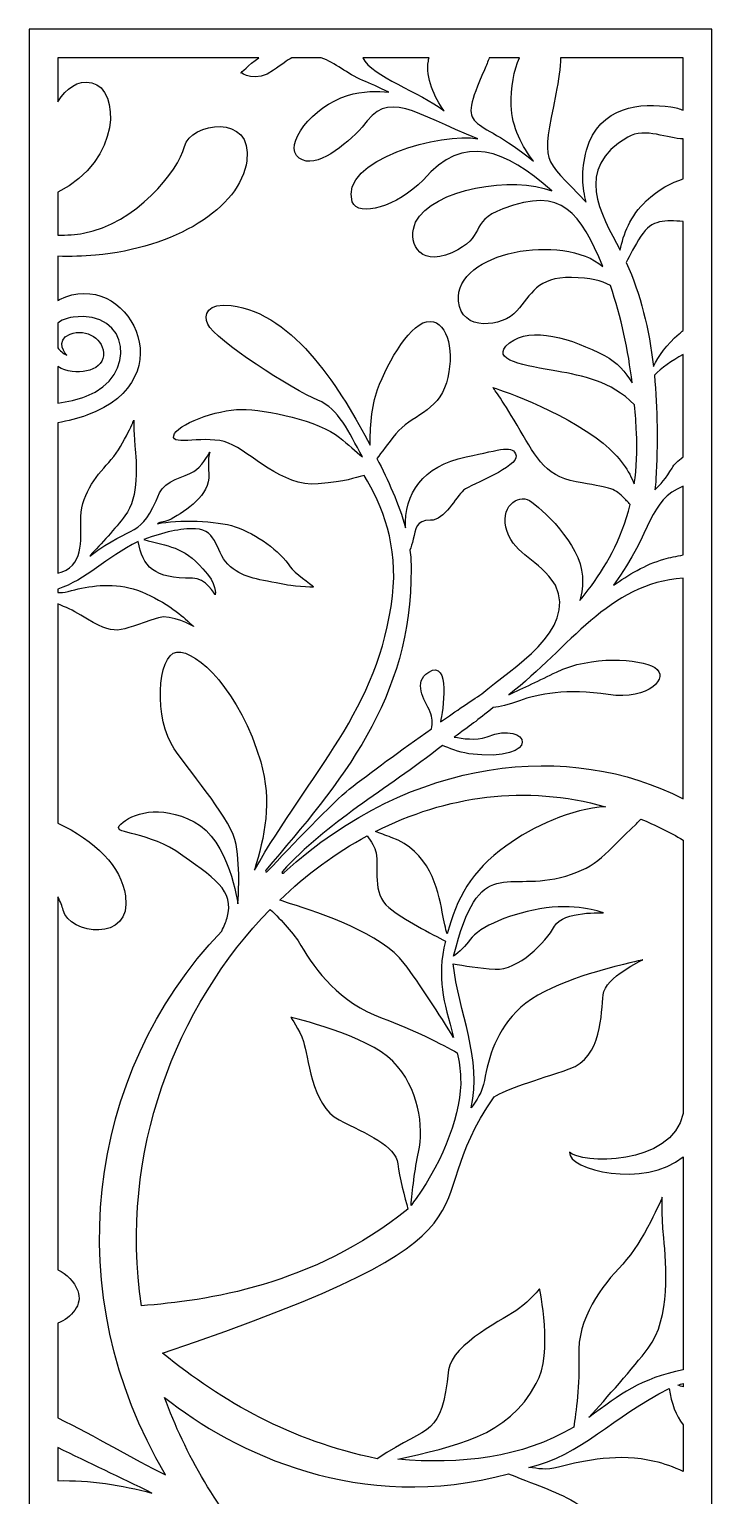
# Model space of a CAD drawing. Header units: centimetres. Extents: x -9.6 to 8.2, y -14.2 to 13.8.
# Drawn here: x -9.57 to -1.57, y -3.41 to 13.78 of the extents above; entities that cross this region are included whole.
import ezdxf

# ---------------------------------------------------------------- set-up
doc = ezdxf.new("R2010")
doc.units = ezdxf.units.CM
doc.header["$MEASUREMENT"] = 0
doc.layers.add('layer 1', color=7, linetype='Continuous')

msp = doc.modelspace()

# ---------------------------------------------------------------- linework, layer by layer
at = {"layer": 'layer 1', "color": 141}
for points, knots in [([(-1.90084, -14.2319), (-1.90084, -14.2319), (-3.33062, -14.2319), (-3.33062, -14.2319), (-3.33062, -14.2319), (-3.33062, -14.2319), (-4.03589, -14.2319), (-4.03589, -14.2319), (-4.03589, -14.2319), (-4.03589, -14.2319), (-5.07765, -14.2319), (-5.07765, -14.2319), (-5.07765, -14.2319), (-5.07765, -14.2319), (-5.69655, -14.2319), (-5.69655, -14.2319), (-5.69655, -14.2319), (-5.69655, -14.2319), (-6.53005, -14.2319), (-6.53005, -14.2319), (-6.53005, -14.2319), (-6.53005, -14.2319), (-7.18545, -14.2319), (-7.18545, -14.2319), (-7.18545, -14.2319), (-7.18545, -14.2319), (-7.65555, -14.2319), (-7.65555, -14.2319), (-7.65555, -14.2319), (-7.65555, -14.2319), (-7.85563, -14.2319), (-7.85563, -14.2319), (-7.85563, -14.2319), (-7.85563, -14.2319), (-7.86217, -14.2319), (-7.86217, -14.2319), (-7.86217, -14.2319), (-7.86217, -14.2319), (-8.09122, -14.2319), (-8.09122, -14.2319), (-8.09122, -14.2319), (-8.09122, -14.2319), (-8.80188, -14.2319), (-8.80188, -14.2319), (-8.80188, -14.2319), (-8.80188, -14.2319), (-9.13634, -14.2319), (-9.13634, -14.2319), (-9.13634, -14.2319), (-9.13634, -14.2319), (-9.23784, -14.2319), (-9.23784, -14.2319), (-9.23784, -14.2319), (-9.23784, -14.2319), (-9.57134, -14.2319), (-9.57134, -14.2319), (-9.57134, -14.2319), (-9.57134, -14.2319), (-9.57134, -13.8984), (-9.57134, -13.8984), (-9.57134, -13.8984), (-9.57134, -13.8984), (-9.57134, -10.83487), (-9.57134, -10.83487), (-9.57134, -10.83487), (-9.57134, -10.83487), (-9.57134, -10.64066), (-9.57134, -10.64066), (-9.57134, -10.64066), (-9.57134, -10.64066), (-9.57134, -8.43254), (-9.57134, -8.43254), (-9.57134, -8.43254), (-9.57134, -8.43254), (-9.57134, -8.08203), (-9.57134, -8.08203), (-9.57134, -8.08203), (-9.57134, -8.08203), (-9.57134, -3.48211), (-9.57134, -3.48211), (-9.57134, -3.48211), (-9.57134, -3.48211), (-9.57134, -3.26846), (-9.57134, -3.26846), (-9.57134, -3.26846), (-9.57134, -3.26846), (-9.57134, -2.68354), (-9.57134, -2.68354), (-9.57134, -2.68354), (-9.57134, -2.68354), (-9.57134, -2.3247), (-9.57134, -2.3247), (-9.57134, -2.3247), (-9.57134, -2.3247), (-9.57134, -1.31411), (-9.57134, -1.31411), (-9.57134, -1.31411), (-9.57134, -1.31411), (-9.57134, -1.06151), (-9.57134, -1.06151), (-9.57134, -1.06151), (-9.57134, -1.06151), (-9.57134, -0.79904), (-9.57134, -0.79904), (-9.57134, -0.79904), (-9.57134, -0.79904), (-9.57134, -0.70461), (-9.57134, -0.70461), (-9.57134, -0.70461), (-9.57134, -0.70461), (-9.57134, 0.67435), (-9.57134, 0.67435), (-9.57134, 0.67435), (-9.57134, 0.67435), (-9.57134, 1.48186), (-9.57134, 1.48186), (-9.57134, 1.48186), (-9.57134, 1.48186), (-9.57134, 4.03607), (-9.57134, 4.03607), (-9.57134, 4.03607), (-9.57134, 4.03607), (-9.57134, 4.60374), (-9.57134, 4.60374), (-9.57134, 4.60374), (-9.57134, 4.60374), (-9.57134, 9.1369), (-9.57134, 9.1369), (-9.57134, 9.1369), (-9.57134, 9.1369), (-9.57134, 9.38782), (-9.57134, 9.38782), (-9.57134, 9.38782), (-9.57134, 9.38782), (-9.57134, 11.15094), (-9.57134, 11.15094), (-9.57134, 11.15094), (-9.57134, 11.15094), (-9.57134, 11.39684), (-9.57134, 11.39684), (-9.57134, 11.39684), (-9.57134, 11.39684), (-9.57134, 11.75425), (-9.57134, 11.75425), (-9.57134, 11.75425), (-9.57134, 11.75425), (-9.57134, 12.2984), (-9.57134, 12.2984), (-9.57134, 12.2984), (-9.57134, 12.2984), (-9.57134, 13.44862), (-9.57134, 13.44862), (-9.57134, 13.44862), (-9.57134, 13.44862), (-9.57134, 13.78212), (-9.57134, 13.78212), (-9.57134, 13.78212), (-9.57134, 13.78212), (-9.23784, 13.78212), (-9.23784, 13.78212), (-9.23784, 13.78212), (-9.23784, 13.78212), (-6.34884, 13.78212), (-6.34884, 13.78212), (-6.34884, 13.78212), (-6.34884, 13.78212), (-6.12697, 13.78212), (-6.12697, 13.78212), (-6.12697, 13.78212), (-6.12697, 13.78212), (-5.8353, 13.78212), (-5.8353, 13.78212), (-5.8353, 13.78212), (-5.8353, 13.78212), (-5.48573, 13.78212), (-5.48573, 13.78212), (-5.48573, 13.78212), (-5.48573, 13.78212), (-4.65006, 13.78212), (-4.65006, 13.78212), (-4.65006, 13.78212), (-4.65006, 13.78212), (-4.1816, 13.78212), (-4.1816, 13.78212), (-4.1816, 13.78212), (-4.1816, 13.78212), (-1.90084, 13.78212), (-1.90084, 13.78212), (-1.90084, 13.78212), (-1.90084, 13.78212), (-1.56733, 13.78212), (-1.56733, 13.78212), (-1.56733, 13.78212), (-1.56733, 13.78212), (-1.56733, 13.44862), (-1.56733, 13.44862), (-1.56733, 13.44862), (-1.56733, 13.44862), (-1.56733, 12.06959), (-1.56733, 12.06959), (-1.56733, 12.06959), (-1.56733, 12.06959), (-1.56733, 11.53137), (-1.56733, 11.53137), (-1.56733, 11.53137), (-1.56733, 11.53137), (-1.56733, 10.4817), (-1.56733, 10.4817), (-1.56733, 10.4817), (-1.56733, 10.4817), (-1.56733, 10.12534), (-1.56733, 10.12534), (-1.56733, 10.12534), (-1.56733, 10.12534), (-1.56733, 8.94066), (-1.56733, 8.94066), (-1.56733, 8.94066), (-1.56733, 8.94066), (-1.56733, 8.49575), (-1.56733, 8.49575), (-1.56733, 8.49575), (-1.56733, 8.49575), (-1.56733, 7.65023), (-1.56733, 7.65023), (-1.56733, 7.65023), (-1.56733, 7.65023), (-1.56733, 7.33669), (-1.56733, 7.33669), (-1.56733, 7.33669), (-1.56733, 7.33669), (-1.56733, 4.56265), (-1.56733, 4.56265), (-1.56733, 4.56265), (-1.56733, 4.56265), (-1.56733, 4.06124), (-1.56733, 4.06124), (-1.56733, 4.06124), (-1.56733, 4.06124), (-1.56733, 0.97948), (-1.56733, 0.97948), (-1.56733, 0.97948), (-1.56733, 0.97948), (-1.56733, 0.56121), (-1.56733, 0.56121), (-1.56733, 0.56121), (-1.56733, 0.56121), (-1.56733, 0.11327), (-1.56733, 0.11327), (-1.56733, 0.11327), (-1.56733, 0.11327), (-1.56733, 0.08771), (-1.56733, 0.08771), (-1.56733, 0.08771), (-1.56733, 0.08771), (-1.56733, -1.12193), (-1.56733, -1.12193), (-1.56733, -1.12193), (-1.56733, -1.12193), (-1.56733, -1.80393), (-1.56733, -1.80393), (-1.56733, -1.80393), (-1.56733, -1.80393), (-1.56733, -1.87077), (-1.56733, -1.87077), (-1.56733, -1.87077), (-1.56733, -1.87077), (-1.56733, -1.9929), (-1.56733, -1.9929), (-1.56733, -1.9929), (-1.56733, -1.9929), (-1.56733, -2.18928), (-1.56733, -2.18928), (-1.56733, -2.18928), (-1.56733, -2.18928), (-1.56733, -2.78283), (-1.56733, -2.78283), (-1.56733, -2.78283), (-1.56733, -2.78283), (-1.56733, -3.31091), (-1.56733, -3.31091), (-1.56733, -3.31091), (-1.56733, -3.31091), (-1.56733, -3.55031), (-1.56733, -3.55031), (-1.56733, -3.55031), (-1.56733, -3.55031), (-1.56733, -4.40504), (-1.56733, -4.40504), (-1.56733, -4.40504), (-1.56733, -4.40504), (-1.56733, -4.93234), (-1.56733, -4.93234), (-1.56733, -4.93234), (-1.56733, -4.93234), (-1.56733, -7.33725), (-1.56733, -7.33725), (-1.56733, -7.33725), (-1.56733, -7.33725), (-1.56733, -8.24657), (-1.56733, -8.24657), (-1.56733, -8.24657), (-1.56733, -8.24657), (-1.56733, -13.8984), (-1.56733, -13.8984), (-1.56733, -13.8984), (-1.56733, -13.8984), (-1.56733, -13.95621), (-1.56733, -13.95621), (-1.56733, -13.95621), (-1.56733, -13.95621), (-1.56733, -14.16252), (-1.56733, -14.16252), (-1.56733, -14.16252), (-1.56733, -14.16252), (-1.56733, -14.2319), (-1.56733, -14.2319), (-1.56733, -14.2319), (-1.56733, -14.2319), (-1.90084, -14.2319), (-1.90084, -14.2319)], [0, 0, 0, 0, 0.01234568, 0.01234568, 0.01234568, 0.01234568, 0.02469136, 0.02469136, 0.02469136, 0.02469136, 0.03703704, 0.03703704, 0.03703704, 0.03703704, 0.04938272, 0.04938272, 0.04938272, 0.04938272, 0.0617284, 0.0617284, 0.0617284, 0.0617284, 0.07407407, 0.07407407, 0.07407407, 0.07407407, 0.08641975, 0.08641975, 0.08641975, 0.08641975, 0.09876543, 0.09876543, 0.09876543, 0.09876543, 0.11111111, 0.11111111, 0.11111111, 0.11111111, 0.12345679, 0.12345679, 0.12345679, 0.12345679, 0.13580247, 0.13580247, 0.13580247, 0.13580247, 0.14814815, 0.14814815, 0.14814815, 0.14814815, 0.16049383, 0.16049383, 0.16049383, 0.16049383, 0.17283951, 0.17283951, 0.17283951, 0.17283951, 0.18518519, 0.18518519, 0.18518519, 0.18518519, 0.19753086, 0.19753086, 0.19753086, 0.19753086, 0.20987654, 0.20987654, 0.20987654, 0.20987654, 0.22222222, 0.22222222, 0.22222222, 0.22222222, 0.2345679, 0.2345679, 0.2345679, 0.2345679, 0.24691358, 0.24691358, 0.24691358, 0.24691358, 0.25925926, 0.25925926, 0.25925926, 0.25925926, 0.27160494, 0.27160494, 0.27160494, 0.27160494, 0.28395062, 0.28395062, 0.28395062, 0.28395062, 0.2962963, 0.2962963, 0.2962963, 0.2962963, 0.30864198, 0.30864198, 0.30864198, 0.30864198, 0.32098765, 0.32098765, 0.32098765, 0.32098765, 0.33333333, 0.33333333, 0.33333333, 0.33333333, 0.34567901, 0.34567901, 0.34567901, 0.34567901, 0.35802469, 0.35802469, 0.35802469, 0.35802469, 0.37037037, 0.37037037, 0.37037037, 0.37037037, 0.38271605, 0.38271605, 0.38271605, 0.38271605, 0.39506173, 0.39506173, 0.39506173, 0.39506173, 0.40740741, 0.40740741, 0.40740741, 0.40740741, 0.41975309, 0.41975309, 0.41975309, 0.41975309, 0.43209877, 0.43209877, 0.43209877, 0.43209877, 0.44444444, 0.44444444, 0.44444444, 0.44444444, 0.45679012, 0.45679012, 0.45679012, 0.45679012, 0.4691358, 0.4691358, 0.4691358, 0.4691358, 0.48148148, 0.48148148, 0.48148148, 0.48148148, 0.49382716, 0.49382716, 0.49382716, 0.49382716, 0.50617284, 0.50617284, 0.50617284, 0.50617284, 0.51851852, 0.51851852, 0.51851852, 0.51851852, 0.5308642, 0.5308642, 0.5308642, 0.5308642, 0.54320988, 0.54320988, 0.54320988, 0.54320988, 0.55555556, 0.55555556, 0.55555556, 0.55555556, 0.56790123, 0.56790123, 0.56790123, 0.56790123, 0.58024691, 0.58024691, 0.58024691, 0.58024691, 0.59259259, 0.59259259, 0.59259259, 0.59259259, 0.60493827, 0.60493827, 0.60493827, 0.60493827, 0.61728395, 0.61728395, 0.61728395, 0.61728395, 0.62962963, 0.62962963, 0.62962963, 0.62962963, 0.64197531, 0.64197531, 0.64197531, 0.64197531, 0.65432099, 0.65432099, 0.65432099, 0.65432099, 0.66666667, 0.66666667, 0.66666667, 0.66666667, 0.67901235, 0.67901235, 0.67901235, 0.67901235, 0.69135802, 0.69135802, 0.69135802, 0.69135802, 0.7037037, 0.7037037, 0.7037037, 0.7037037, 0.71604938, 0.71604938, 0.71604938, 0.71604938, 0.72839506, 0.72839506, 0.72839506, 0.72839506, 0.74074074, 0.74074074, 0.74074074, 0.74074074, 0.75308642, 0.75308642, 0.75308642, 0.75308642, 0.7654321, 0.7654321, 0.7654321, 0.7654321, 0.77777778, 0.77777778, 0.77777778, 0.77777778, 0.79012346, 0.79012346, 0.79012346, 0.79012346, 0.80246914, 0.80246914, 0.80246914, 0.80246914, 0.81481481, 0.81481481, 0.81481481, 0.81481481, 0.82716049, 0.82716049, 0.82716049, 0.82716049, 0.83950617, 0.83950617, 0.83950617, 0.83950617, 0.85185185, 0.85185185, 0.85185185, 0.85185185, 0.86419753, 0.86419753, 0.86419753, 0.86419753, 0.87654321, 0.87654321, 0.87654321, 0.87654321, 0.88888889, 0.88888889, 0.88888889, 0.88888889, 0.90123457, 0.90123457, 0.90123457, 0.90123457, 0.91358025, 0.91358025, 0.91358025, 0.91358025, 0.92592593, 0.92592593, 0.92592593, 0.92592593, 0.9382716, 0.9382716, 0.9382716, 0.9382716, 0.95061728, 0.95061728, 0.95061728, 0.95061728, 0.96296296, 0.96296296, 0.96296296, 0.96296296, 0.97530864, 0.97530864, 0.97530864, 0.97530864, 1, 1, 1, 1]), ([(-6.87906, 13.44862), (-7.00149, 13.35967), (-7.08839, 13.27203), (-7.08839, 13.27203), (-7.08839, 13.27203), (-7.08839, 13.27203), (-6.91349, 13.15061), (-6.70675, 13.30171), (-6.70675, 13.30171), (-6.61013, 13.37228), (-6.54639, 13.41945), (-6.49266, 13.44862), (-6.49266, 13.44862), (-6.49266, 13.44862), (-6.14737, 13.44862), (-6.14737, 13.44862), (-6.14737, 13.44862), (-5.98085, 13.38641), (-5.8464, 13.26422), (-5.65914, 13.18275), (-5.65914, 13.18275), (-5.57764, 13.14729), (-5.47267, 13.10071), (-5.35327, 13.04566), (-5.35327, 13.04566), (-5.48583, 13.06167), (-5.65652, 13.06119), (-5.83986, 13.00563), (-5.83986, 13.00563), (-6.24697, 12.88251), (-6.60642, 12.42082), (-6.40556, 12.27326), (-6.40556, 12.27326), (-6.20472, 12.12567), (-5.86323, 12.4335), (-5.66534, 12.63299), (-5.66534, 12.63299), (-5.36164, 13.09414), (-5.06407, 12.79444), (-4.30883, 12.49867), (-4.30883, 12.49867), (-4.72016, 12.57452), (-5.94498, 12.25995), (-5.78258, 11.75744), (-5.78258, 11.75744), (-5.71692, 11.57286), (-5.25077, 11.70342), (-4.95253, 12.01446), (-4.95253, 12.01446), (-4.46952, 12.5713), (-3.99333, 12.37436), (-3.44187, 11.88644), (-3.44187, 11.88644), (-3.88942, 12.06978), (-4.8466, 11.91433), (-5.03959, 11.51916), (-5.03959, 11.51916), (-5.13534, 11.32349), (-5.03009, 10.98022), (-4.61607, 11.1628), (-4.61607, 11.1628), (-4.20203, 11.34512), (-4.42888, 11.51858), (-4.01764, 11.6773), (-4.01764, 11.6773), (-3.31374, 11.94924), (-3.10967, 11.61994), (-2.8434, 11.00279), (-2.8434, 11.00279), (-3.31136, 11.39646), (-4.58638, 11.18038), (-4.53728, 10.59434), (-4.53728, 10.59434), (-4.50688, 10.23325), (-4.02011, 10.29032), (-3.85251, 10.48025), (-3.85251, 10.48025), (-3.68488, 10.6703), (-3.61665, 10.88012), (-3.21043, 10.87207), (-3.21043, 10.87207), (-2.99127, 10.86753), (-2.8562, 10.8345), (-2.75611, 10.77734), (-2.75611, 10.77734), (-2.62513, 10.4085), (-2.54608, 10.01242), (-2.49976, 9.63615), (-2.49976, 9.63615), (-2.57527, 9.76037), (-2.68022, 9.88251), (-2.82323, 9.95621), (-2.82323, 9.95621), (-3.20722, 10.15417), (-3.68323, 10.31134), (-3.94015, 10.10454), (-3.94015, 10.10454), (-4.19718, 9.89761), (-3.73886, 9.83751), (-3.38276, 9.77345), (-3.38276, 9.77345), (-3.07925, 9.71885), (-2.75499, 9.66161), (-2.47196, 9.37912), (-2.47196, 9.37912), (-2.46201, 9.26721), (-2.45447, 9.15823), (-2.44918, 9.0536), (-2.44918, 9.0536), (-2.43812, 8.83555), (-2.44896, 8.63621), (-2.47618, 8.45309), (-2.47618, 8.45309), (-2.5332, 8.59679), (-2.64015, 8.76603), (-2.84186, 8.92928), (-2.84186, 8.92928), (-3.33327, 9.32688), (-4.13238, 9.58171), (-4.13238, 9.58171), (-4.13238, 9.58171), (-4.13238, 9.58171), (-4.04404, 9.46699), (-3.8496, 9.1406), (-3.8496, 9.1406), (-3.65516, 8.81423), (-3.54162, 8.5423), (-3.15671, 8.47584), (-3.15671, 8.47584), (-2.77186, 8.4095), (-2.71426, 8.40493), (-2.6101, 8.30101), (-2.6101, 8.30101), (-2.57922, 8.27024), (-2.5501, 8.23981), (-2.52367, 8.21194), (-2.52367, 8.21194), (-2.6272, 7.78995), (-2.81887, 7.46562), (-3.01439, 7.20892), (-3.01439, 7.20892), (-3.04533, 7.16828), (-3.07893, 7.12631), (-3.11385, 7.08364), (-3.11385, 7.08364), (-3.08952, 7.16968), (-3.07521, 7.26603), (-3.08274, 7.36976), (-3.08274, 7.36976), (-3.1104, 7.75459), (-3.57028, 8.17377), (-3.70601, 8.25638), (-3.70601, 8.25638), (-3.84175, 8.33886), (-4.06434, 8.17696), (-3.96652, 7.89424), (-3.96652, 7.89424), (-3.86881, 7.61139), (-3.59637, 7.5779), (-3.40057, 7.26338), (-3.40057, 7.26338), (-3.14512, 6.73043), (-3.90944, 6.29628), (-4.26225, 5.99222), (-4.26225, 5.99222), (-4.40286, 5.89697), (-4.55527, 5.79691), (-4.74876, 5.66055), (-4.74876, 5.66055), (-4.72036, 5.77531), (-4.62603, 6.40688), (-4.88699, 6.24508), (-4.88699, 6.24508), (-5.07517, 6.12838), (-4.93888, 5.9263), (-4.8691, 5.77727), (-4.8691, 5.77727), (-4.84077, 5.71671), (-4.84271, 5.6448), (-4.85477, 5.58072), (-4.85477, 5.58072), (-5.20599, 5.3324), (-5.58297, 5.0584), (-5.81867, 4.87195), (-5.81867, 4.87195), (-5.99663, 4.73108), (-6.51776, 4.18795), (-6.77094, 3.91731), (-6.77094, 3.91731), (-6.78972, 3.88978), (-6.8085, 3.90893), (-6.79789, 3.92289), (-6.79789, 3.92289), (-5.92128, 4.94596), (-5.07863, 5.93389), (-5.09395, 7.45736), (-5.09395, 7.45736), (-5.09161, 7.52911), (-5.0969, 7.60192), (-5.1062, 7.67548), (-5.1062, 7.67548), (-5.09413, 7.70875), (-5.08023, 7.75172), (-5.0681, 7.80215), (-5.0681, 7.80215), (-5.03982, 7.91948), (-5.0417, 8.02722), (-4.86739, 8.02553), (-4.86739, 8.02553), (-4.69312, 8.02356), (-4.57332, 8.30112), (-4.47717, 8.37706), (-4.47717, 8.37706), (-4.381, 8.45327), (-3.83448, 8.64913), (-3.86239, 8.78286), (-3.86239, 8.78286), (-3.89042, 8.91663), (-4.0284, 8.85591), (-4.44571, 8.76931), (-4.44571, 8.76931), (-4.96702, 8.66131), (-5.17363, 8.33472), (-5.15909, 7.93829), (-5.15909, 7.93829), (-5.23486, 8.21791), (-5.36555, 8.4977), (-5.49413, 8.75041), (-5.49413, 8.75041), (-5.44199, 8.82022), (-5.36441, 8.9227), (-5.27229, 9.03817), (-5.27229, 9.03817), (-5.10182, 9.25182), (-4.7764, 9.29777), (-4.67852, 9.63693), (-4.67852, 9.63693), (-4.58073, 9.97582), (-4.65282, 10.3524), (-4.87033, 10.35773), (-4.87033, 10.35773), (-5.08784, 10.36304), (-5.36094, 9.89437), (-5.48764, 9.55749), (-5.48764, 9.55749), (-5.55993, 9.36516), (-5.5747, 9.09882), (-5.57406, 8.90509), (-5.57406, 8.90509), (-5.89504, 9.52159), (-6.45444, 10.45623), (-7.20458, 10.54268), (-7.20458, 10.54268), (-7.47537, 10.58073), (-7.53766, 10.43178), (-7.47737, 10.3251), (-7.47737, 10.3251), (-7.39734, 10.13932), (-6.47727, 9.55214), (-6.18574, 9.43346), (-6.18574, 9.43346), (-5.9392, 9.33297), (-5.82671, 9.06323), (-5.66449, 8.76938), (-5.66449, 8.76938), (-5.74051, 8.83428), (-5.8337, 8.91314), (-5.93175, 8.99478), (-5.93175, 8.99478), (-6.17033, 9.1929), (-6.79445, 9.32617), (-7.08548, 9.32539), (-7.08548, 9.32539), (-7.37649, 9.32448), (-7.84809, 9.14674), (-7.87779, 9.01741), (-7.87779, 9.01741), (-7.90753, 8.88822), (-7.49772, 9.03507), (-7.23358, 8.93054), (-7.23358, 8.93054), (-6.96948, 8.82586), (-6.61045, 8.41472), (-6.18427, 8.45277), (-6.18427, 8.45277), (-5.83926, 8.4835), (-5.76772, 8.51887), (-5.64541, 8.5506), (-5.64541, 8.5506), (-5.42674, 8.19829), (-5.24295, 7.72401), (-5.31197, 7.13547), (-5.31197, 7.13547), (-5.46689, 5.81262), (-6.2821, 5.06247), (-6.93039, 3.92389), (-6.93039, 3.92389), (-6.81222, 4.31029), (-6.72172, 4.72704), (-6.85716, 5.19329), (-6.85716, 5.19329), (-7.09551, 6.01358), (-7.60482, 6.50828), (-7.84081, 6.47919), (-7.84081, 6.47919), (-8.07684, 6.45012), (-8.10816, 5.6871), (-7.87182, 5.34544), (-7.87182, 5.34544), (-7.63553, 5.00384), (-7.19843, 4.51486), (-7.14536, 4.22364), (-7.14536, 4.22364), (-7.09219, 3.9324), (-7.12499, 3.52833), (-7.12499, 3.52833), (-7.12499, 3.52833), (-7.12499, 3.52833), (-7.22627, 4.27782), (-7.63766, 4.48982), (-7.63766, 4.48982), (-8.0491, 4.70179), (-8.36834, 4.58355), (-8.49888, 4.46241), (-8.49888, 4.46241), (-8.62941, 4.34122), (-8.24518, 4.3945), (-7.85226, 4.14807), (-7.85226, 4.14807), (-7.40165, 3.82949), (-7.15628, 3.68939), (-7.25237, 3.36211), (-7.25237, 3.36211), (-7.26609, 3.31535), (-7.28679, 3.26478), (-7.31485, 3.20932), (-7.31485, 3.20932), (-8.92249, 1.51946), (-9.22901, -1.05678), (-7.97236, -3.16628), (-7.97236, -3.16628), (-8.36269, -2.97995), (-8.7949, -2.71282), (-9.23784, -2.49965), (-9.23784, -2.49965), (-9.23784, -2.49965), (-9.23784, -1.38919), (-9.23784, -1.38919), (-9.23784, -1.38919), (-9.07581, -1.33009), (-8.94126, -1.16876), (-9.00324, -1.00912), (-9.00324, -1.00912), (-9.0464, -0.89795), (-9.12905, -0.81422), (-9.23784, -0.76271), (-9.23784, -0.76271), (-9.23784, 0.69983), (-9.23784, 2.14243), (-9.23784, 3.61158), (-9.23784, 3.61158), (-9.2069, 3.5536), (-9.1855, 3.50055), (-9.17498, 3.4557), (-9.17498, 3.4557), (-9.10799, 3.16983), (-8.36363, 3.06177), (-8.44289, 3.62209), (-8.44289, 3.62209), (-8.49125, 3.96386), (-8.79657, 4.27019), (-9.23784, 4.47583), (-9.23784, 4.47583), (-9.23784, 4.47583), (-9.23784, 7.04409), (-9.23784, 7.04409), (-9.23784, 7.04409), (-9.14143, 7.00602), (-9.06413, 6.97178), (-8.9653, 6.91209), (-8.9653, 6.91209), (-8.52506, 6.64621), (-8.5628, 6.72601), (-8.05709, 6.8825), (-8.05709, 6.8825), (-7.90758, 6.92878), (-7.64511, 6.78151), (-7.64511, 6.78151), (-7.64511, 6.78151), (-7.64511, 6.78151), (-7.64511, 6.78151), (-7.7439, 6.87121), (-7.7439, 6.87121), (-7.84273, 6.96088), (-8.13423, 7.17316), (-8.40228, 7.23453), (-8.40228, 7.23453), (-8.67038, 7.29586), (-8.91436, 7.24439), (-9.11665, 7.19143), (-9.11665, 7.19143), (-9.16618, 7.17847), (-9.20376, 7.17611), (-9.23784, 7.17791), (-9.23784, 7.17791), (-9.23784, 7.17791), (-9.23784, 7.21737), (-9.23784, 7.21737), (-9.23784, 7.21737), (-8.9053, 7.32836), (-8.67606, 7.58832), (-8.29305, 7.7776), (-8.29305, 7.7776), (-8.24733, 7.4817), (-8.10593, 7.33858), (-7.65792, 7.34712), (-7.65792, 7.34712), (-7.50076, 7.35008), (-7.39079, 7.15121), (-7.39079, 7.15121), (-7.39079, 7.15121), (-7.39079, 7.15121), (-7.36194, 7.2811), (-7.53578, 7.45464), (-7.53578, 7.45464), (-7.7714, 7.72744), (-7.93786, 7.71387), (-8.22989, 7.80099), (-8.22989, 7.80099), (-7.99455, 7.88384), (-7.80124, 7.93236), (-7.62269, 7.92596), (-7.62269, 7.92596), (-7.3513, 7.91613), (-7.39123, 7.62485), (-7.21232, 7.48058), (-7.21232, 7.48058), (-7.03338, 7.33635), (-6.8971, 7.3401), (-6.5566, 7.26744), (-6.5566, 7.26744), (-6.55246, 7.26656), (-6.22226, 7.22512), (-6.23896, 7.24568), (-6.23896, 7.24568), (-6.26079, 7.27254), (-6.46461, 7.4114), (-6.51122, 7.48106), (-6.51122, 7.48106), (-6.63515, 7.66637), (-6.90232, 7.86373), (-7.15827, 7.95046), (-7.15827, 7.95046), (-7.36988, 8.02218), (-7.83114, 8.03494), (-8.06949, 7.98548), (-8.06949, 7.98548), (-8.03348, 8.01111), (-7.98141, 7.99874), (-7.90825, 8.0396), (-7.90825, 8.0396), (-7.73447, 8.13668), (-7.45077, 8.31585), (-7.46581, 8.56607), (-7.46581, 8.56607), (-7.47583, 8.73346), (-7.46437, 8.79972), (-7.45577, 8.82535), (-7.45577, 8.82535), (-7.47914, 8.7807), (-7.55219, 8.65155), (-7.64155, 8.5983), (-7.64155, 8.5983), (-7.75044, 8.53336), (-7.98343, 8.4901), (-8.04523, 8.34592), (-8.04523, 8.34592), (-8.26683, 7.80021), (-8.33659, 7.99903), (-8.86131, 7.60656), (-8.86131, 7.60656), (-8.73093, 7.75054), (-8.56017, 7.93117), (-8.44997, 8.0764), (-8.44997, 8.0764), (-8.27822, 8.30269), (-8.31508, 8.70012), (-8.33348, 8.89881), (-8.33348, 8.89881), (-8.35189, 9.09753), (-8.34514, 9.20062), (-8.34514, 9.20062), (-8.34514, 9.20062), (-8.34514, 9.20062), (-8.48183, 8.86976), (-8.63922, 8.70322), (-8.63922, 8.70322), (-8.79662, 8.53668), (-8.97934, 8.30217), (-8.96654, 8.01754), (-8.96654, 8.01754), (-8.9666, 7.7939), (-8.93138, 7.47527), (-9.23784, 7.40494), (-9.23784, 7.40494), (-9.23784, 7.40494), (-9.23784, 9.16941), (-9.23784, 9.16941), (-9.23784, 9.16941), (-9.1165, 9.18976), (-9.00181, 9.21912), (-8.89691, 9.25707), (-8.89691, 9.25707), (-7.7099, 9.68653), (-8.4349, 11.00837), (-9.21814, 10.61312), (-9.21814, 10.61312), (-9.22486, 10.60973), (-9.23142, 10.60627), (-9.23784, 10.60275), (-9.23784, 10.60275), (-9.23784, 10.60275), (-9.23784, 11.12182), (-9.23784, 11.12182), (-9.23784, 11.12182), (-9.08866, 11.11627), (-8.94058, 11.12051), (-8.79611, 11.13336), (-8.79611, 11.13336), (-7.8688, 11.21563), (-7.09923, 11.68075), (-7.01995, 12.24098), (-7.01995, 12.24098), (-6.94069, 12.8013), (-7.68505, 12.69324), (-7.75205, 12.40737), (-7.75205, 12.40737), (-7.81904, 12.12161), (-8.32739, 11.50339), (-8.93464, 11.39204), (-8.93464, 11.39204), (-9.02725, 11.37509), (-9.12938, 11.36696), (-9.23784, 11.36788), (-9.23784, 11.36788), (-9.23784, 11.36788), (-9.23784, 11.87316), (-9.23784, 11.87316), (-9.23784, 11.87316), (-8.48606, 12.24514), (-8.50731, 13.08297), (-8.83908, 13.15482), (-8.83908, 13.15482), (-9.00911, 13.19168), (-9.13237, 13.09061), (-9.23784, 12.93332), (-9.23784, 12.93332), (-9.23784, 12.93332), (-9.23784, 13.44862), (-9.23784, 13.44862), (-9.23784, 13.44862), (-9.23784, 13.44862), (-6.87906, 13.44862), (-6.87906, 13.44862)], [0, 0, 0, 0, 0.00704225, 0.00704225, 0.00704225, 0.00704225, 0.01408451, 0.01408451, 0.01408451, 0.01408451, 0.02112676, 0.02112676, 0.02112676, 0.02112676, 0.02816901, 0.02816901, 0.02816901, 0.02816901, 0.03521127, 0.03521127, 0.03521127, 0.03521127, 0.04225352, 0.04225352, 0.04225352, 0.04225352, 0.04929577, 0.04929577, 0.04929577, 0.04929577, 0.05633803, 0.05633803, 0.05633803, 0.05633803, 0.06338028, 0.06338028, 0.06338028, 0.06338028, 0.07042254, 0.07042254, 0.07042254, 0.07042254, 0.07746479, 0.07746479, 0.07746479, 0.07746479, 0.08450704, 0.08450704, 0.08450704, 0.08450704, 0.0915493, 0.0915493, 0.0915493, 0.0915493, 0.09859155, 0.09859155, 0.09859155, 0.09859155, 0.1056338, 0.1056338, 0.1056338, 0.1056338, 0.11267606, 0.11267606, 0.11267606, 0.11267606, 0.11971831, 0.11971831, 0.11971831, 0.11971831, 0.12676056, 0.12676056, 0.12676056, 0.12676056, 0.13380282, 0.13380282, 0.13380282, 0.13380282, 0.14084507, 0.14084507, 0.14084507, 0.14084507, 0.14788732, 0.14788732, 0.14788732, 0.14788732, 0.15492958, 0.15492958, 0.15492958, 0.15492958, 0.16197183, 0.16197183, 0.16197183, 0.16197183, 0.16901408, 0.16901408, 0.16901408, 0.16901408, 0.17605634, 0.17605634, 0.17605634, 0.17605634, 0.18309859, 0.18309859, 0.18309859, 0.18309859, 0.19014085, 0.19014085, 0.19014085, 0.19014085, 0.1971831, 0.1971831, 0.1971831, 0.1971831, 0.20422535, 0.20422535, 0.20422535, 0.20422535, 0.21126761, 0.21126761, 0.21126761, 0.21126761, 0.21830986, 0.21830986, 0.21830986, 0.21830986, 0.22535211, 0.22535211, 0.22535211, 0.22535211, 0.23239437, 0.23239437, 0.23239437, 0.23239437, 0.23943662, 0.23943662, 0.23943662, 0.23943662, 0.24647887, 0.24647887, 0.24647887, 0.24647887, 0.25352113, 0.25352113, 0.25352113, 0.25352113, 0.26056338, 0.26056338, 0.26056338, 0.26056338, 0.26760563, 0.26760563, 0.26760563, 0.26760563, 0.27464789, 0.27464789, 0.27464789, 0.27464789, 0.28169014, 0.28169014, 0.28169014, 0.28169014, 0.28873239, 0.28873239, 0.28873239, 0.28873239, 0.29577465, 0.29577465, 0.29577465, 0.29577465, 0.3028169, 0.3028169, 0.3028169, 0.3028169, 0.30985915, 0.30985915, 0.30985915, 0.30985915, 0.31690141, 0.31690141, 0.31690141, 0.31690141, 0.32394366, 0.32394366, 0.32394366, 0.32394366, 0.33098592, 0.33098592, 0.33098592, 0.33098592, 0.33802817, 0.33802817, 0.33802817, 0.33802817, 0.34507042, 0.34507042, 0.34507042, 0.34507042, 0.35211268, 0.35211268, 0.35211268, 0.35211268, 0.35915493, 0.35915493, 0.35915493, 0.35915493, 0.36619718, 0.36619718, 0.36619718, 0.36619718, 0.37323944, 0.37323944, 0.37323944, 0.37323944, 0.38028169, 0.38028169, 0.38028169, 0.38028169, 0.38732394, 0.38732394, 0.38732394, 0.38732394, 0.3943662, 0.3943662, 0.3943662, 0.3943662, 0.40140845, 0.40140845, 0.40140845, 0.40140845, 0.4084507, 0.4084507, 0.4084507, 0.4084507, 0.41549296, 0.41549296, 0.41549296, 0.41549296, 0.42253521, 0.42253521, 0.42253521, 0.42253521, 0.42957746, 0.42957746, 0.42957746, 0.42957746, 0.43661972, 0.43661972, 0.43661972, 0.43661972, 0.44366197, 0.44366197, 0.44366197, 0.44366197, 0.45070423, 0.45070423, 0.45070423, 0.45070423, 0.45774648, 0.45774648, 0.45774648, 0.45774648, 0.46478873, 0.46478873, 0.46478873, 0.46478873, 0.47183099, 0.47183099, 0.47183099, 0.47183099, 0.47887324, 0.47887324, 0.47887324, 0.47887324, 0.48591549, 0.48591549, 0.48591549, 0.48591549, 0.49295775, 0.49295775, 0.49295775, 0.49295775, 0.5, 0.5, 0.5, 0.5, 0.50704225, 0.50704225, 0.50704225, 0.50704225, 0.51408451, 0.51408451, 0.51408451, 0.51408451, 0.52112676, 0.52112676, 0.52112676, 0.52112676, 0.52816901, 0.52816901, 0.52816901, 0.52816901, 0.53521127, 0.53521127, 0.53521127, 0.53521127, 0.54225352, 0.54225352, 0.54225352, 0.54225352, 0.54929577, 0.54929577, 0.54929577, 0.54929577, 0.55633803, 0.55633803, 0.55633803, 0.55633803, 0.56338028, 0.56338028, 0.56338028, 0.56338028, 0.57042254, 0.57042254, 0.57042254, 0.57042254, 0.57746479, 0.57746479, 0.57746479, 0.57746479, 0.58450704, 0.58450704, 0.58450704, 0.58450704, 0.5915493, 0.5915493, 0.5915493, 0.5915493, 0.59859155, 0.59859155, 0.59859155, 0.59859155, 0.6056338, 0.6056338, 0.6056338, 0.6056338, 0.61267606, 0.61267606, 0.61267606, 0.61267606, 0.61971831, 0.61971831, 0.61971831, 0.61971831, 0.62676056, 0.62676056, 0.62676056, 0.62676056, 0.63380282, 0.63380282, 0.63380282, 0.63380282, 0.64084507, 0.64084507, 0.64084507, 0.64084507, 0.64788732, 0.64788732, 0.64788732, 0.64788732, 0.65492958, 0.65492958, 0.65492958, 0.65492958, 0.66197183, 0.66197183, 0.66197183, 0.66197183, 0.66901408, 0.66901408, 0.66901408, 0.66901408, 0.67605634, 0.67605634, 0.67605634, 0.67605634, 0.68309859, 0.68309859, 0.68309859, 0.68309859, 0.69014085, 0.69014085, 0.69014085, 0.69014085, 0.6971831, 0.6971831, 0.6971831, 0.6971831, 0.70422535, 0.70422535, 0.70422535, 0.70422535, 0.71126761, 0.71126761, 0.71126761, 0.71126761, 0.71830986, 0.71830986, 0.71830986, 0.71830986, 0.72535211, 0.72535211, 0.72535211, 0.72535211, 0.73239437, 0.73239437, 0.73239437, 0.73239437, 0.73943662, 0.73943662, 0.73943662, 0.73943662, 0.74647887, 0.74647887, 0.74647887, 0.74647887, 0.75352113, 0.75352113, 0.75352113, 0.75352113, 0.76056338, 0.76056338, 0.76056338, 0.76056338, 0.76760563, 0.76760563, 0.76760563, 0.76760563, 0.77464789, 0.77464789, 0.77464789, 0.77464789, 0.78169014, 0.78169014, 0.78169014, 0.78169014, 0.78873239, 0.78873239, 0.78873239, 0.78873239, 0.79577465, 0.79577465, 0.79577465, 0.79577465, 0.8028169, 0.8028169, 0.8028169, 0.8028169, 0.80985915, 0.80985915, 0.80985915, 0.80985915, 0.81690141, 0.81690141, 0.81690141, 0.81690141, 0.82394366, 0.82394366, 0.82394366, 0.82394366, 0.83098592, 0.83098592, 0.83098592, 0.83098592, 0.83802817, 0.83802817, 0.83802817, 0.83802817, 0.84507042, 0.84507042, 0.84507042, 0.84507042, 0.85211268, 0.85211268, 0.85211268, 0.85211268, 0.85915493, 0.85915493, 0.85915493, 0.85915493, 0.86619718, 0.86619718, 0.86619718, 0.86619718, 0.87323944, 0.87323944, 0.87323944, 0.87323944, 0.88028169, 0.88028169, 0.88028169, 0.88028169, 0.88732394, 0.88732394, 0.88732394, 0.88732394, 0.8943662, 0.8943662, 0.8943662, 0.8943662, 0.90140845, 0.90140845, 0.90140845, 0.90140845, 0.9084507, 0.9084507, 0.9084507, 0.9084507, 0.91549296, 0.91549296, 0.91549296, 0.91549296, 0.92253521, 0.92253521, 0.92253521, 0.92253521, 0.92957746, 0.92957746, 0.92957746, 0.92957746, 0.93661972, 0.93661972, 0.93661972, 0.93661972, 0.94366197, 0.94366197, 0.94366197, 0.94366197, 0.95070423, 0.95070423, 0.95070423, 0.95070423, 0.95774648, 0.95774648, 0.95774648, 0.95774648, 0.96478873, 0.96478873, 0.96478873, 0.96478873, 0.97183099, 0.97183099, 0.97183099, 0.97183099, 0.97887324, 0.97887324, 0.97887324, 0.97887324, 0.98591549, 0.98591549, 0.98591549, 0.98591549, 1, 1, 1, 1]), ([(-4.88283, 13.44862), (-4.88597, 13.43564), (-4.88869, 13.42239), (-4.89094, 13.40887), (-4.89094, 13.40887), (-4.92248, 13.21971), (-4.82014, 12.98043), (-4.70635, 12.8268), (-4.70635, 12.8268), (-4.99299, 13.04922), (-5.54695, 13.22649), (-5.6609, 13.44862), (-5.6609, 13.44862), (-5.6609, 13.44862), (-4.88283, 13.44862), (-4.88283, 13.44862)], [0, 0, 0, 0, 0.2, 0.2, 0.2, 0.2, 0.4, 0.4, 0.4, 0.4, 0.6, 0.6, 0.6, 0.6, 1, 1, 1, 1]), ([(-3.82062, 13.44862), (-3.88869, 13.30229), (-3.92384, 13.10198), (-3.91921, 12.88926), (-3.91921, 12.88926), (-3.91383, 12.63767), (-3.78546, 12.39956), (-3.6567, 12.23547), (-3.6567, 12.23547), (-4.35559, 12.81647), (-4.57386, 12.52913), (-4.23368, 13.30893), (-4.23368, 13.30893), (-4.20989, 13.35812), (-4.19137, 13.40476), (-4.17764, 13.44862), (-4.17764, 13.44862), (-4.17764, 13.44862), (-3.82062, 13.44862), (-3.82062, 13.44862)], [0, 0, 0, 0, 0.16666667, 0.16666667, 0.16666667, 0.16666667, 0.33333333, 0.33333333, 0.33333333, 0.33333333, 0.5, 0.5, 0.5, 0.5, 0.66666667, 0.66666667, 0.66666667, 0.66666667, 1, 1, 1, 1]), ([(-1.90084, 13.44862), (-1.90084, 13.44862), (-1.90084, 12.8324), (-1.90084, 12.8324), (-1.90084, 12.8324), (-1.94079, 12.85003), (-1.9887, 12.86398), (-2.04519, 12.87243), (-2.04519, 12.87243), (-2.38826, 12.9234), (-2.88647, 12.89126), (-3.03544, 12.36493), (-3.03544, 12.36493), (-3.10383, 12.12343), (-3.08249, 11.91315), (-3.03972, 11.75587), (-3.03972, 11.75587), (-3.56494, 12.31222), (-3.56303, 12.16927), (-3.39412, 13.02715), (-3.39412, 13.02715), (-3.36258, 13.18745), (-3.33819, 13.33448), (-3.34173, 13.44862), (-3.34173, 13.44862), (-3.34173, 13.44862), (-1.90084, 13.44862), (-1.90084, 13.44862)], [0, 0, 0, 0, 0.125, 0.125, 0.125, 0.125, 0.25, 0.25, 0.25, 0.25, 0.375, 0.375, 0.375, 0.375, 0.5, 0.5, 0.5, 0.5, 0.625, 0.625, 0.625, 0.625, 0.75, 0.75, 0.75, 0.75, 1, 1, 1, 1]), ([(-1.90084, 12.49876), (-1.90084, 12.49876), (-1.90084, 12.02889), (-1.90084, 12.02889), (-1.90084, 12.02889), (-2.04144, 11.98569), (-2.18964, 11.90552), (-2.33427, 11.77121), (-2.33427, 11.77121), (-2.52308, 11.59588), (-2.60509, 11.3763), (-2.64037, 11.1917), (-2.64037, 11.1917), (-2.86883, 11.62592), (-3.19178, 12.1441), (-2.55214, 12.51787), (-2.55214, 12.51787), (-2.34385, 12.63969), (-2.07507, 12.49171), (-1.90084, 12.49876)], [0, 0, 0, 0, 0.16666667, 0.16666667, 0.16666667, 0.16666667, 0.33333333, 0.33333333, 0.33333333, 0.33333333, 0.5, 0.5, 0.5, 0.5, 0.66666667, 0.66666667, 0.66666667, 0.66666667, 1, 1, 1, 1]), ([(-1.90084, 11.5281), (-1.90084, 11.5281), (-1.90084, 10.2514), (-1.90084, 10.2514), (-1.90084, 10.2514), (-1.91727, 10.23794), (-1.93368, 10.22416), (-1.95007, 10.21004), (-1.95007, 10.21004), (-2.09339, 10.08635), (-2.18821, 9.94985), (-2.25103, 9.83025), (-2.25103, 9.83025), (-2.30148, 10.26353), (-2.4007, 10.6771), (-2.56991, 11.04695), (-2.56991, 11.04695), (-2.52849, 11.13399), (-2.47203, 11.2404), (-2.39721, 11.35763), (-2.39721, 11.35763), (-2.26931, 11.55814), (-2.111, 11.54246), (-1.90084, 11.5281)], [0, 0, 0, 0, 0.14285714, 0.14285714, 0.14285714, 0.14285714, 0.28571429, 0.28571429, 0.28571429, 0.28571429, 0.42857143, 0.42857143, 0.42857143, 0.42857143, 0.57142857, 0.57142857, 0.57142857, 0.57142857, 0.71428571, 0.71428571, 0.71428571, 0.71428571, 1, 1, 1, 1]), ([(-9.23784, 9.3996), (-9.23784, 9.3996), (-9.23784, 9.82682), (-9.23784, 9.82682), (-9.23784, 9.82682), (-9.03287, 9.70755), (-8.71898, 9.76921), (-8.70279, 9.9538), (-8.70279, 9.9538), (-8.68548, 10.14918), (-8.90117, 10.2799), (-9.09257, 10.20773), (-9.09257, 10.20773), (-9.28413, 10.13561), (-9.13237, 9.95964), (-9.13237, 9.95964), (-9.13237, 9.95964), (-9.175, 9.98373), (-9.21055, 10.01361), (-9.23784, 10.04643), (-9.23784, 10.04643), (-9.23784, 10.04643), (-9.23784, 10.3358), (-9.23784, 10.3358), (-9.23784, 10.3358), (-9.19824, 10.37005), (-9.13889, 10.39582), (-9.0571, 10.40708), (-9.0571, 10.40708), (-8.38798, 10.49947), (-8.29563, 9.7072), (-8.90583, 9.47953), (-8.90583, 9.47953), (-9.00732, 9.4416), (-9.11896, 9.41472), (-9.23784, 9.3996)], [0, 0, 0, 0, 0.1, 0.1, 0.1, 0.1, 0.2, 0.2, 0.2, 0.2, 0.3, 0.3, 0.3, 0.3, 0.4, 0.4, 0.4, 0.4, 0.5, 0.5, 0.5, 0.5, 0.6, 0.6, 0.6, 0.6, 0.7, 0.7, 0.7, 0.7, 0.8, 0.8, 0.8, 0.8, 1, 1, 1, 1]), ([(-1.90084, 9.96955), (-1.90084, 9.96955), (-1.90084, 8.7681), (-1.90084, 8.7681), (-1.90084, 8.7681), (-1.96297, 8.7242), (-2.00886, 8.67992), (-2.03245, 8.6379), (-2.03245, 8.6379), (-2.09799, 8.52126), (-2.17458, 8.43706), (-2.23416, 8.38205), (-2.23416, 8.38205), (-2.22851, 8.4244), (-2.22449, 8.46697), (-2.22211, 8.50947), (-2.22211, 8.50947), (-2.20015, 8.91765), (-2.20078, 9.32951), (-2.23988, 9.72706), (-2.23988, 9.72706), (-2.15596, 9.81286), (-2.03713, 9.89491), (-1.90084, 9.96955)], [0, 0, 0, 0, 0.14285714, 0.14285714, 0.14285714, 0.14285714, 0.28571429, 0.28571429, 0.28571429, 0.28571429, 0.42857143, 0.42857143, 0.42857143, 0.42857143, 0.57142857, 0.57142857, 0.57142857, 0.57142857, 0.71428571, 0.71428571, 0.71428571, 0.71428571, 1, 1, 1, 1]), ([(-1.90084, 8.42359), (-1.90084, 8.42359), (-1.90084, 7.61859), (-1.90084, 7.61859), (-1.90084, 7.61859), (-1.98023, 7.60568), (-2.05701, 7.58913), (-2.12869, 7.56927), (-2.12869, 7.56927), (-2.34084, 7.5103), (-2.55393, 7.38077), (-2.71729, 7.2634), (-2.71729, 7.2634), (-2.25264, 7.90474), (-2.30815, 8.26778), (-1.90084, 8.42359)], [0, 0, 0, 0, 0.2, 0.2, 0.2, 0.2, 0.4, 0.4, 0.4, 0.4, 0.6, 0.6, 0.6, 0.6, 1, 1, 1, 1]), ([(-1.90084, 7.34672), (-1.90084, 7.34672), (-1.90084, 4.75895), (-1.90084, 4.75895), (-1.90084, 4.75895), (-3.22729, 5.44415), (-5.08106, 5.26084), (-6.58206, 3.89737), (-6.58206, 3.89737), (-6.59921, 3.8771), (-6.61809, 3.88738), (-6.6024, 3.90745), (-6.6024, 3.90745), (-6.07893, 4.48606), (-5.39899, 4.85366), (-4.72434, 5.38529), (-4.72434, 5.38529), (-4.65231, 5.3534), (-4.54159, 5.31067), (-4.41751, 5.28695), (-4.41751, 5.28695), (-3.52586, 5.1791), (-3.70417, 5.68974), (-4.20162, 5.48676), (-4.20162, 5.48676), (-4.34027, 5.43941), (-4.48544, 5.46661), (-4.58809, 5.48313), (-4.58809, 5.48313), (-4.4012, 5.61495), (-4.32046, 5.67713), (-4.12905, 5.82962), (-4.12905, 5.82962), (-4.05119, 5.8358), (-3.95485, 5.85996), (-3.82102, 5.90945), (-3.82102, 5.90945), (-3.60811, 5.98813), (-3.26573, 6.05668), (-2.77996, 5.98235), (-2.77996, 5.98235), (-2.29415, 5.90804), (-2.05772, 6.18832), (-2.23397, 6.29796), (-2.23397, 6.29796), (-2.41023, 6.40757), (-2.98796, 6.44143), (-3.38888, 6.24589), (-3.38888, 6.24589), (-3.57953, 6.15286), (-3.78331, 6.05602), (-3.94522, 5.97953), (-3.94522, 5.97953), (-3.22782, 6.53662), (-2.78244, 7.28861), (-1.90084, 7.34672)], [0, 0, 0, 0, 0.06666667, 0.06666667, 0.06666667, 0.06666667, 0.13333333, 0.13333333, 0.13333333, 0.13333333, 0.2, 0.2, 0.2, 0.2, 0.26666667, 0.26666667, 0.26666667, 0.26666667, 0.33333333, 0.33333333, 0.33333333, 0.33333333, 0.4, 0.4, 0.4, 0.4, 0.46666667, 0.46666667, 0.46666667, 0.46666667, 0.53333333, 0.53333333, 0.53333333, 0.53333333, 0.6, 0.6, 0.6, 0.6, 0.66666667, 0.66666667, 0.66666667, 0.66666667, 0.73333333, 0.73333333, 0.73333333, 0.73333333, 0.8, 0.8, 0.8, 0.8, 0.86666667, 0.86666667, 0.86666667, 0.86666667, 1, 1, 1, 1]), ([(-5.32536, 4.30731), (-4.8837, 4.15255), (-4.77423, 3.70022), (-4.72902, 3.43186), (-4.72902, 3.43186), (-4.71, 3.3189), (-4.68822, 3.2352), (-4.66933, 3.1758), (-4.66933, 3.1758), (-4.5589, 3.5931), (-4.39154, 3.91077), (-3.98155, 4.20607), (-3.98155, 4.20607), (-3.65985, 4.43784), (-3.2128, 4.64199), (-2.81341, 4.66627), (-2.81341, 4.66627), (-3.74927, 4.93153), (-4.68427, 4.79508), (-5.51113, 4.37596), (-5.51113, 4.37596), (-5.45949, 4.35566), (-5.39819, 4.33284), (-5.32536, 4.30731)], [0, 0, 0, 0, 0.14285714, 0.14285714, 0.14285714, 0.14285714, 0.28571429, 0.28571429, 0.28571429, 0.28571429, 0.42857143, 0.42857143, 0.42857143, 0.42857143, 0.57142857, 0.57142857, 0.57142857, 0.57142857, 0.71428571, 0.71428571, 0.71428571, 0.71428571, 1, 1, 1, 1]), ([(-2.39818, 4.52198), (-2.41415, 4.50546), (-2.43125, 4.48753), (-2.44945, 4.46805), (-2.44945, 4.46805), (-2.81376, 4.12316), (-2.903, 3.96253), (-3.27716, 3.85426), (-3.27716, 3.85426), (-3.98496, 3.64638), (-4.28965, 4.14176), (-4.59434, 2.91377), (-4.59434, 2.91377), (-4.53053, 2.96385), (-4.45029, 3.03523), (-4.39904, 3.11121), (-4.39904, 3.11121), (-4.30323, 3.25334), (-3.90363, 3.42747), (-3.51018, 3.48042), (-3.51018, 3.48042), (-3.11672, 3.53342), (-2.83502, 3.42059), (-2.83502, 3.42059), (-2.83502, 3.42059), (-2.83502, 3.42059), (-3.30544, 3.44907), (-3.41069, 3.26477), (-3.41069, 3.26477), (-3.51597, 3.08049), (-3.83548, 2.74613), (-4.10737, 2.76158), (-4.10737, 2.76158), (-4.28725, 2.77187), (-4.48486, 2.80387), (-4.59839, 2.82443), (-4.59839, 2.82443), (-4.53919, 2.26533), (-4.25411, 1.70545), (-4.38873, 1.13773), (-4.38873, 1.13773), (-4.32598, 1.21487), (-4.25832, 1.32394), (-4.23342, 1.45652), (-4.23342, 1.45652), (-4.18262, 1.72757), (-4.09995, 2.04595), (-3.806, 2.31468), (-3.806, 2.31468), (-3.51202, 2.58331), (-2.82449, 2.76547), (-2.60059, 2.81838), (-2.60059, 2.81838), (-2.37667, 2.87122), (-2.37667, 2.87122), (-2.37667, 2.87122), (-2.37667, 2.87122), (-2.37667, 2.87122), (-2.81473, 2.66817), (-2.83999, 2.46293), (-2.83999, 2.46293), (-2.86527, 2.2577), (-2.84846, 1.7237), (-3.23861, 1.5917), (-3.23861, 1.5917), (-3.62873, 1.45979), (-3.98055, 1.35683), (-4.11794, 1.26457), (-4.11794, 1.26457), (-5.11198, -0.14184), (-3.70939, -0.27208), (-8.0076, -1.74211), (-8.0076, -1.74211), (-7.29499, -2.31573), (-6.51582, -2.76463), (-5.49216, -2.9779), (-5.49216, -2.9779), (-4.84619, -2.55595), (-4.74757, -2.73777), (-4.65348, -1.9378), (-4.65348, -1.9378), (-4.61666, -1.6272), (-3.97063, -1.32494), (-3.83201, -1.22142), (-3.83201, -1.22142), (-3.69338, -1.1179), (-3.58591, -0.98621), (-3.58591, -0.98621), (-3.58591, -0.98621), (-3.58591, -0.98621), (-3.42076, -1.73819), (-3.62544, -2.09704), (-3.62544, -2.09704), (-3.95894, -2.72604), (-4.58549, -2.82845), (-5.24947, -2.98544), (-5.24947, -2.98544), (-4.52105, -3.04789), (-3.78988, -2.96966), (-3.1859, -2.6075), (-3.1859, -2.6075), (-3.15876, -2.44221), (-3.11194, -2.10004), (-3.12651, -1.77597), (-3.12651, -1.77597), (-3.14667, -1.32761), (-2.85885, -0.9582), (-2.6109, -0.69585), (-2.6109, -0.69585), (-2.36297, -0.43351), (-2.14764, 0.08768), (-2.14764, 0.08768), (-2.14764, 0.08768), (-2.14764, 0.08768), (-2.15827, -0.07471), (-2.12927, -0.38775), (-2.12927, -0.38775), (-2.10028, -0.70074), (-2.04223, -1.32679), (-2.31278, -1.68326), (-2.31278, -1.68326), (-2.48637, -1.91203), (-2.80392, -2.2694), (-3.00931, -2.49621), (-3.00931, -2.49621), (-2.6329, -2.2161), (-2.40556, -2.03834), (-1.90084, -1.93717), (-1.90084, -1.93717), (-1.90084, -1.93717), (-1.90084, 0.55986), (-1.90084, 0.55986), (-1.90084, 0.55986), (-2.35356, 0.18954), (-3.26123, 0.40429), (-3.23451, 0.61803), (-3.23451, 0.61803), (-3.12065, 0.47922), (-2.03352, 0.4432), (-1.90084, 1.07141), (-1.90084, 1.07141), (-1.90084, 1.07141), (-1.90084, 4.27495), (-1.90084, 4.27495), (-1.90084, 4.27495), (-2.06572, 4.37122), (-2.23172, 4.45323), (-2.39818, 4.52198)], [0, 0, 0, 0, 0.02631579, 0.02631579, 0.02631579, 0.02631579, 0.05263158, 0.05263158, 0.05263158, 0.05263158, 0.07894737, 0.07894737, 0.07894737, 0.07894737, 0.10526316, 0.10526316, 0.10526316, 0.10526316, 0.13157895, 0.13157895, 0.13157895, 0.13157895, 0.15789474, 0.15789474, 0.15789474, 0.15789474, 0.18421053, 0.18421053, 0.18421053, 0.18421053, 0.21052632, 0.21052632, 0.21052632, 0.21052632, 0.23684211, 0.23684211, 0.23684211, 0.23684211, 0.26315789, 0.26315789, 0.26315789, 0.26315789, 0.28947368, 0.28947368, 0.28947368, 0.28947368, 0.31578947, 0.31578947, 0.31578947, 0.31578947, 0.34210526, 0.34210526, 0.34210526, 0.34210526, 0.36842105, 0.36842105, 0.36842105, 0.36842105, 0.39473684, 0.39473684, 0.39473684, 0.39473684, 0.42105263, 0.42105263, 0.42105263, 0.42105263, 0.44736842, 0.44736842, 0.44736842, 0.44736842, 0.47368421, 0.47368421, 0.47368421, 0.47368421, 0.5, 0.5, 0.5, 0.5, 0.52631579, 0.52631579, 0.52631579, 0.52631579, 0.55263158, 0.55263158, 0.55263158, 0.55263158, 0.57894737, 0.57894737, 0.57894737, 0.57894737, 0.60526316, 0.60526316, 0.60526316, 0.60526316, 0.63157895, 0.63157895, 0.63157895, 0.63157895, 0.65789474, 0.65789474, 0.65789474, 0.65789474, 0.68421053, 0.68421053, 0.68421053, 0.68421053, 0.71052632, 0.71052632, 0.71052632, 0.71052632, 0.73684211, 0.73684211, 0.73684211, 0.73684211, 0.76315789, 0.76315789, 0.76315789, 0.76315789, 0.78947368, 0.78947368, 0.78947368, 0.78947368, 0.81578947, 0.81578947, 0.81578947, 0.81578947, 0.84210526, 0.84210526, 0.84210526, 0.84210526, 0.86842105, 0.86842105, 0.86842105, 0.86842105, 0.89473684, 0.89473684, 0.89473684, 0.89473684, 0.92105263, 0.92105263, 0.92105263, 0.92105263, 0.94736842, 0.94736842, 0.94736842, 0.94736842, 1, 1, 1, 1]), ([(-6.63422, 3.57203), (-6.59505, 3.55867), (-6.55298, 3.54464), (-6.50797, 3.53002), (-6.50797, 3.53002), (-6.15272, 3.41462), (-5.44211, 3.18385), (-5.17285, 2.82893), (-5.17285, 2.82893), (-5.00003, 2.60118), (-4.75073, 2.21125), (-4.59422, 1.96096), (-4.59422, 1.96096), (-4.70959, 2.3951), (-4.79638, 2.64821), (-4.69057, 3.09202), (-4.69057, 3.09202), (-4.83849, 3.16639), (-5.1928, 3.35044), (-5.35297, 3.48382), (-5.35297, 3.48382), (-5.55797, 3.65471), (-5.46888, 3.95469), (-5.50431, 4.12568), (-5.50431, 4.12568), (-5.5176, 4.18995), (-5.56075, 4.26122), (-5.60941, 4.32515), (-5.60941, 4.32515), (-5.97701, 4.12679), (-6.32189, 3.87199), (-6.63422, 3.57203)], [0, 0, 0, 0, 0.11111111, 0.11111111, 0.11111111, 0.11111111, 0.22222222, 0.22222222, 0.22222222, 0.22222222, 0.33333333, 0.33333333, 0.33333333, 0.33333333, 0.44444444, 0.44444444, 0.44444444, 0.44444444, 0.55555556, 0.55555556, 0.55555556, 0.55555556, 0.66666667, 0.66666667, 0.66666667, 0.66666667, 0.77777778, 0.77777778, 0.77777778, 0.77777778, 1, 1, 1, 1]), ([(-8.25689, -1.1842), (-7.49217, -1.12657), (-6.25569, -0.95471), (-5.12988, -0.05287), (-5.12988, -0.05287), (-5.16634, 0.08026), (-5.23103, 0.3289), (-5.24929, 0.47949), (-5.24929, 0.47949), (-5.2752, 0.69251), (-5.61461, 0.83162), (-5.93795, 0.99442), (-5.93795, 0.99442), (-6.26125, 1.15722), (-6.30383, 1.7649), (-6.35526, 1.91219), (-6.35526, 1.91219), (-6.40668, 2.05948), (-6.5028, 2.19614), (-6.5028, 2.19614), (-6.5028, 2.19614), (-6.5028, 2.19614), (-5.60671, 1.98919), (-5.30548, 1.68173), (-5.30548, 1.68173), (-5.00426, 1.37425), (-4.93963, 0.91123), (-5.00632, 0.61651), (-5.00632, 0.61651), (-5.05044, 0.42179), (-5.07898, 0.15313), (-5.09332, -0.0072), (-5.09332, -0.0072), (-5.07301, 0.01911), (-5.05323, 0.04548), (-5.03435, 0.07187), (-5.03435, 0.07187), (-4.70867, 0.52736), (-4.49523, 1.09583), (-4.51175, 1.4905), (-4.51175, 1.4905), (-4.5158, 1.58648), (-4.53069, 1.68472), (-4.55123, 1.78232), (-4.55123, 1.78232), (-4.71992, 1.87451), (-5.07328, 2.05847), (-5.43422, 2.18933), (-5.43422, 2.18933), (-5.93358, 2.37037), (-6.2093, 2.74366), (-6.38571, 3.04082), (-6.38571, 3.04082), (-6.46717, 3.17805), (-6.6121, 3.33425), (-6.74452, 3.46266), (-6.74452, 3.46266), (-7.85685, 2.32765), (-8.51963, 0.6035), (-8.25689, -1.1842)], [0, 0, 0, 0, 0.0625, 0.0625, 0.0625, 0.0625, 0.125, 0.125, 0.125, 0.125, 0.1875, 0.1875, 0.1875, 0.1875, 0.25, 0.25, 0.25, 0.25, 0.3125, 0.3125, 0.3125, 0.3125, 0.375, 0.375, 0.375, 0.375, 0.4375, 0.4375, 0.4375, 0.4375, 0.5, 0.5, 0.5, 0.5, 0.5625, 0.5625, 0.5625, 0.5625, 0.625, 0.625, 0.625, 0.625, 0.6875, 0.6875, 0.6875, 0.6875, 0.75, 0.75, 0.75, 0.75, 0.8125, 0.8125, 0.8125, 0.8125, 0.875, 0.875, 0.875, 0.875, 1, 1, 1, 1]), ([(-1.90084, -2.57999), (-1.98939, -2.47242), (-2.03831, -2.33046), (-2.06558, -2.15395), (-2.06558, -2.15395), (-2.7275, -2.48106), (-3.09784, -2.94225), (-3.71139, -3.08047), (-3.71139, -3.08047), (-3.59962, -3.09228), (-3.51885, -3.11809), (-3.36297, -3.07731), (-3.36297, -3.07731), (-3.04431, -2.99388), (-2.65998, -2.9128), (-2.23764, -3.00942), (-2.23764, -3.00942), (-2.12586, -3.03502), (-2.01148, -3.07727), (-1.90084, -3.12819), (-1.90084, -3.12819), (-1.90084, -3.12819), (-1.90084, -2.57999), (-1.90084, -2.57999)], [0, 0, 0, 0, 0.14285714, 0.14285714, 0.14285714, 0.14285714, 0.28571429, 0.28571429, 0.28571429, 0.28571429, 0.42857143, 0.42857143, 0.42857143, 0.42857143, 0.57142857, 0.57142857, 0.57142857, 0.57142857, 0.71428571, 0.71428571, 0.71428571, 0.71428571, 1, 1, 1, 1]), ([(-1.90084, -2.09446), (-1.92236, -2.10181), (-1.94411, -2.10937), (-1.9661, -2.11711), (-1.9661, -2.11711), (-1.94597, -2.12311), (-1.92403, -2.12927), (-1.90084, -2.1352), (-1.90084, -2.1352), (-1.90084, -2.1352), (-1.90084, -2.09446), (-1.90084, -2.09446)], [0, 0, 0, 0, 0.25, 0.25, 0.25, 0.25, 0.5, 0.5, 0.5, 0.5, 1, 1, 1, 1]), ([(-1.90084, -3.63116), (-2.48598, -3.82956), (-2.49758, -3.896), (-3.12455, -3.51734), (-3.12455, -3.51734), (-3.39148, -3.35616), (-3.55862, -3.31278), (-3.94885, -3.15483), (-3.94885, -3.15483), (-5.69144, -3.634), (-7.17111, -2.90674), (-7.98562, -2.25871), (-7.98562, -2.25871), (-7.74444, -2.92206), (-7.36439, -3.5798), (-6.81924, -4.20518), (-6.81924, -4.20518), (-5.54663, -5.73901), (-2.37196, -9.72632), (-2.60498, -10.16707), (-2.60498, -10.16707), (-2.30419, -9.57072), (-3.16857, -7.60478), (-3.38615, -7.04959), (-3.38615, -7.04959), (-4.20269, -6.9796), (-4.26469, -6.47153), (-4.5335, -5.75392), (-4.5335, -5.75392), (-4.64429, -5.4581), (-5.27824, -5.40788), (-5.27824, -5.40788), (-5.27824, -5.40788), (-5.27824, -5.40788), (-4.84978, -5.22656), (-4.4137, -5.47636), (-4.4137, -5.47636), (-3.97765, -5.72628), (-3.81095, -6.28958), (-3.69464, -6.53797), (-3.69464, -6.53797), (-3.63888, -6.65706), (-3.54621, -6.74577), (-3.46491, -6.80619), (-3.46491, -6.80619), (-4.35097, -4.60607), (-2.89001, -4.07062), (-1.90084, -4.29274), (-1.90084, -4.29274), (-1.90084, -4.29274), (-1.90084, -3.63116), (-1.90084, -3.63116)], [0, 0, 0, 0, 0.07142857, 0.07142857, 0.07142857, 0.07142857, 0.14285714, 0.14285714, 0.14285714, 0.14285714, 0.21428571, 0.21428571, 0.21428571, 0.21428571, 0.28571429, 0.28571429, 0.28571429, 0.28571429, 0.35714286, 0.35714286, 0.35714286, 0.35714286, 0.42857143, 0.42857143, 0.42857143, 0.42857143, 0.5, 0.5, 0.5, 0.5, 0.57142857, 0.57142857, 0.57142857, 0.57142857, 0.64285714, 0.64285714, 0.64285714, 0.64285714, 0.71428571, 0.71428571, 0.71428571, 0.71428571, 0.78571429, 0.78571429, 0.78571429, 0.78571429, 0.85714286, 0.85714286, 0.85714286, 0.85714286, 1, 1, 1, 1]), ([(-9.23784, -3.23665), (-9.23784, -3.23665), (-9.23784, -2.84702), (-9.23784, -2.84702), (-9.23784, -2.84702), (-8.8724, -3.02473), (-8.50261, -3.20067), (-8.13294, -3.38077), (-8.13294, -3.38077), (-8.48422, -3.28976), (-8.86839, -3.22612), (-9.23784, -3.23665)], [0, 0, 0, 0, 0.25, 0.25, 0.25, 0.25, 0.5, 0.5, 0.5, 0.5, 1, 1, 1, 1])]:
    msp.add_open_spline(points, degree=3, knots=knots, dxfattribs=at)

doc.saveas('drawing.dxf')
